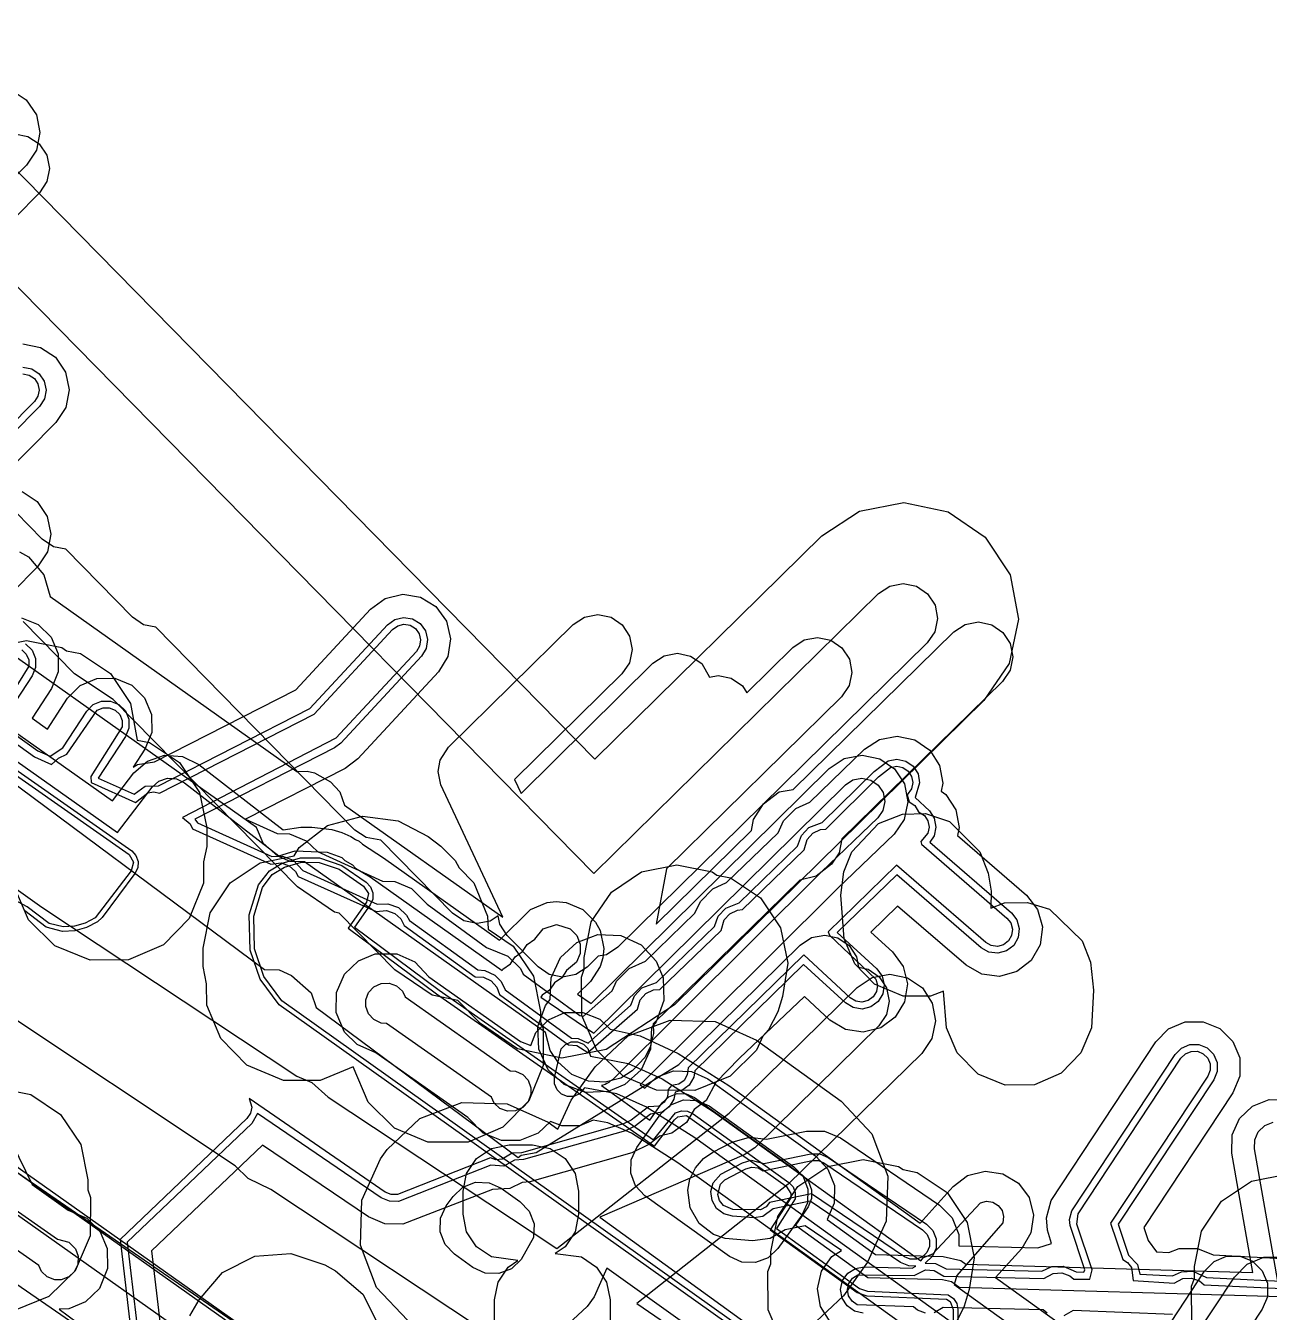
# Model space of a CAD drawing. Header units: metres. Extents: x -2677 to -840, y 169 to 1487.
# Drawn here: x -1999.6 to -1945.7, y 435.4 to 491.1 of the extents above; entities that cross this region are included whole.
import ezdxf

# ---------------------------------------------------------------- set-up
doc = ezdxf.new("R2010")
doc.units = ezdxf.units.M
doc.layers.add('AI_GREENING_EXCLUSIONS', color=1, linetype='Continuous')

msp = doc.modelspace()

# ---------------------------------------------------------------- linework, layer by layer
at = {"layer": 'AI_GREENING_EXCLUSIONS'}
for points in [[(-2011.73, 491.751), (-1974.978, 454.369), (-1962.655, 466.485), (-1962.165, 466.806), (-1961.59, 466.916), (-1961.017, 466.797), (-1960.534, 466.467), (-1960.213, 465.978), (-1960.103, 465.403), (-1960.222, 464.83), (-1960.552, 464.346), (-1973.944, 451.178), (-1974.434, 450.857), (-1974.792, 450.789), (-1975.274, 450.316), (-1975.763, 449.995), (-1976.338, 449.886), (-1976.911, 450.005), (-1977.395, 450.334), (-1978.732, 451.693), (-1979.053, 452.183), (-1979.12, 452.539), (-1979.462, 452.315), (-1980.037, 452.206), (-1980.61, 452.325), (-1981.094, 452.654), (-1984.2, 455.814), (-1984.834, 455.921), (-1985.318, 456.25), (-1993.942, 465.022), (-1994.47, 465.133), (-1994.954, 465.462), (-1997.834, 468.398), (-1998.373, 468.511), (-1998.857, 468.84), (-2001.681, 471.715)], [(-2006.781, 491.714), (-1974.936, 459.319), (-1965.109, 468.981), (-1963.477, 470.051), (-1961.561, 470.416), (-1959.651, 470.019), (-1958.038, 468.921), (-1956.968, 467.29), (-1956.603, 465.373), (-1957, 463.463), (-1958.098, 461.85), (-1971.491, 448.683), (-1974.451, 446.75), (-1976.368, 446.386), (-1978.278, 446.782), (-1979.891, 447.88), (-1980.866, 448.872), (-1981.976, 449.103), (-1983.589, 450.201), (-1986.006, 452.659), (-1986.2, 452.699), (-1987.813, 453.797), (-1995.78, 461.899), (-1997.452, 463.011), (-1999.673, 465.275)], [(-2000.194, 488.273), (-1999.544, 487.843), (-1999.107, 487.196), (-1998.951, 486.432), (-1999.1, 485.666), (-1999.53, 485.015), (-2005.111, 479.38)], [(-2000.045, 486.374), (-1999.471, 486.262), (-1998.983, 485.939), (-1998.655, 485.454), (-1998.538, 484.881), (-1998.65, 484.306), (-1998.973, 483.818), (-2003.193, 479.557)], [(-1999.697, 477.285), (-1998.93, 477.136), (-1998.28, 476.706), (-1997.843, 476.059), (-1997.687, 475.295), (-1997.836, 474.529), (-1998.266, 473.878), (-2004.195, 467.892)], [(-1999.69, 475.985), (-1999.422, 475.933), (-1999.194, 475.782), (-1999.042, 475.556), (-1998.987, 475.288), (-1999.039, 475.02), (-1999.19, 474.792), (-2005.119, 468.807)], [(-1999.692, 476.285), (-1999.309, 476.211), (-1998.983, 475.996), (-1998.765, 475.672), (-1998.687, 475.29), (-1998.761, 474.907), (-1998.977, 474.581), (-2004.905, 468.596)], [(-1999.722, 470.894), (-1999.071, 470.463), (-1998.634, 469.817), (-1998.479, 469.052), (-1998.627, 468.286), (-1999.058, 467.635), (-2004.486, 462.155)], [(-2039.921, 469.971), (-1987.935, 433.181)], [(-2040.028, 469.802), (-1988.05, 433.018)], [(-2015.413, 469.429), (-1995.098, 455.186), (-1994.905, 454.858), (-1994.999, 454.489), (-1996.567, 452.455), (-1996.997, 452.222), (-1997.463, 452.09), (-1997.947, 452.062), (-1998.556, 452.212), (-1999.509, 452.934), (-2000.227, 453.324)], [(-2015.297, 469.592), (-1994.977, 455.345), (-1994.796, 455.142), (-1994.707, 454.886), (-1994.722, 454.615), (-1994.839, 454.37), (-1996.255, 452.471), (-1996.467, 452.282), (-1996.938, 452.031), (-1997.446, 451.891), (-1997.974, 451.864), (-1998.677, 452.052), (-1999.612, 452.762)], [(-2012.062, 468.999), (-1995.807, 457.519), (-1994.886, 458.723), (-1994.297, 459.236), (-1993.557, 459.484), (-1992.778, 459.43), (-1992.079, 459.081), (-1988.432, 456.255), (-1987.66, 456.382), (-1987.188, 456.377), (-1986.321, 456.278), (-1985.884, 456.145), (-1985.493, 455.974), (-1985.289, 455.841), (-1985.13, 455.769), (-1984.99, 455.645), (-1984.084, 455.051), (-1984.084, 455.051), (-1984.084, 455.051), (-1984.084, 455.051), (-1979.066, 451.483), (-1977.722, 452.814), (-1977, 453.116), (-1976.606, 453.158), (-1976.177, 453.116), (-1975.455, 452.814), (-1974.902, 452.265), (-1974.708, 451.907), (-1974.549, 451.13), (-1974.588, 450.723), (-1974.702, 450.344), (-1975.131, 449.693), (-1975.684, 449.146), (-1975.099, 448.746), (-1964.793, 458.918), (-1964.141, 459.346), (-1963.374, 459.493), (-1962.61, 459.335), (-1961.964, 458.897), (-1961.536, 458.245), (-1961.389, 457.478), (-1961.547, 456.714), (-1961.985, 456.068), (-1964.433, 453.726), (-1972.973, 445.226), (-1972.773, 445.083), (-1972.264, 445.56), (-1971.533, 445.835), (-1970.753, 445.809), (-1970.043, 445.486), (-1965.374, 442.137), (-1964.848, 441.579), (-1964.571, 440.866), (-1964.582, 440.1), (-1964.881, 439.395), (-1962.788, 437.884), (-1959.856, 437.798), (-1959.096, 437.623), (-1958.879, 437.469), (-1946.46, 437.103), (-1947.373, 442.276), (-1947.357, 443.056), (-1947.043, 443.77), (-1946.479, 444.31), (-1945.752, 444.593), (-1944.972, 444.576)], [(-2012.639, 468.182), (-1995.594, 456.146), (-1994.095, 458.112), (-1993.801, 458.368), (-1993.43, 458.492), (-1993.041, 458.465), (-1992.691, 458.291), (-1988.61, 455.128), (-1987.902, 455.357), (-1986.518, 455.297), (-1985.891, 455.057), (-1985.756, 454.939), (-1985.425, 454.752), (-1985.298, 454.597), (-1984.657, 454.232), (-1984.657, 454.232), (-1984.657, 454.232), (-1984.657, 454.232), (-1978.955, 450.177), (-1978.917, 450.235), (-1978.592, 450.462), (-1978.39, 450.768), (-1978.065, 450.996), (-1977.864, 451.302), (-1977.539, 451.529), (-1977.176, 451.976), (-1976.6, 452.158), (-1976.002, 451.976), (-1975.723, 451.693), (-1975.569, 451.317), (-1975.572, 450.905), (-1975.731, 450.531), (-1976.162, 450.177), (-1976.37, 449.861), (-1976.689, 449.643), (-1976.897, 449.328), (-1977.216, 449.109), (-1977.274, 449.022), (-1974.984, 447.455), (-1964.091, 458.205), (-1963.765, 458.42), (-1963.382, 458.493), (-1962.999, 458.414), (-1962.677, 458.195), (-1962.462, 457.869), (-1962.389, 457.486), (-1962.468, 457.103), (-1962.687, 456.781), (-1965.135, 454.437), (-1974.165, 445.452), (-1974.253, 445.395), (-1974.329, 445.322), (-1974.415, 445.288), (-1974.491, 445.238), (-1974.595, 445.218), (-1974.653, 445.195), (-1972.555, 443.7), (-1972.021, 444.444), (-1971.736, 444.711), (-1971.371, 444.848), (-1970.981, 444.835), (-1970.626, 444.674), (-1965.957, 441.324), (-1965.694, 441.046), (-1965.555, 440.689), (-1965.561, 440.306), (-1965.71, 439.953), (-1966.251, 439.151), (-1963.125, 436.894), (-1959.886, 436.798), (-1959.505, 436.711), (-1959.188, 436.485), (-1959.183, 436.477), (-1945.261, 436.067), (-1946.389, 442.45), (-1946.38, 442.84), (-1946.223, 443.197), (-1945.941, 443.467), (-1945.578, 443.608)], [(-1999.836, 468.287), (-1999.452, 468.066), (-1998.779, 467.287), (-1998.505, 466.354), (-1987.828, 458.789), (-1987.391, 458.803), (-1987.071, 458.725), (-1986.384, 458.331), (-1985.981, 457.906), (-1985.773, 457.333), (-1978.925, 452.481), (-1981.609, 458.207), (-1981.718, 458.782), (-1981.629, 459.279), (-1981.27, 459.839), (-1975.873, 465.145), (-1975.383, 465.466), (-1974.809, 465.575), (-1974.235, 465.456), (-1973.752, 465.127), (-1973.431, 464.638), (-1973.321, 464.063), (-1973.44, 463.49), (-1973.77, 463.006), (-1978.409, 458.444), (-1978.123, 457.833), (-1972.431, 463.469), (-1971.942, 463.79), (-1971.367, 463.899), (-1970.794, 463.78), (-1970.31, 463.451), (-1969.971, 462.865), (-1969.606, 462.935), (-1969.033, 462.815), (-1968.549, 462.486), (-1968.357, 462.194), (-1966.362, 464.155), (-1965.873, 464.476), (-1965.298, 464.585), (-1964.725, 464.466), (-1964.241, 464.137), (-1963.92, 463.647), (-1963.811, 463.072), (-1963.93, 462.499), (-1964.259, 462.015), (-1971.836, 454.566), (-1972.289, 452.18), (-1968.153, 456.237), (-1968.076, 456.708), (-1967.644, 457.382), (-1966.957, 457.897), (-1966.356, 458.001), (-1959.4, 464.825), (-1958.91, 465.145), (-1958.335, 465.254), (-1957.762, 465.135), (-1957.278, 464.805), (-1956.958, 464.315), (-1956.849, 463.74), (-1956.969, 463.167), (-1957.299, 462.684), (-1964.248, 455.865), (-1964.362, 455.259), (-1964.691, 454.775), (-1965.354, 454.249), (-1966.069, 454.079), (-1972.407, 447.861), (-1972.4, 447.45), (-1972.537, 446.871), (-1972.755, 446.429), (-1973.319, 445.828), (-1973.817, 445.521), (-1974.497, 445.345), (-1975.213, 445.381), (-1975.939, 445.667), (-1976.546, 446.22), (-1976.87, 446.708), (-1977.07, 447.49), (-1987.5, 454.88), (-1988.117, 454.883), (-1988.651, 455.122), (-1989.287, 455.681), (-1989.581, 456.354), (-2000.166, 463.854)], [(-1999.747, 465.433), (-1999.023, 465.139), (-1998.468, 464.592), (-1998.164, 463.873), (-1998.158, 463.093), (-1998.451, 462.369), (-1999.293, 461.09), (-1998.629, 460.617), (-1997.753, 461.951), (-1997.205, 462.506), (-1996.486, 462.81), (-1995.706, 462.816), (-1994.983, 462.523), (-1994.427, 461.975), (-1994.123, 461.256), (-1994.117, 460.476), (-1994.41, 459.753), (-1994.925, 458.97), (-1994.734, 459.086), (-1993.991, 459.201), (-1987.884, 462.315), (-1984.643, 465.813), (-1984.012, 466.271), (-1983.253, 466.452), (-1982.482, 466.329), (-1981.817, 465.921), (-1981.359, 465.289), (-1981.178, 464.53), (-1981.301, 463.759), (-1981.709, 463.094), (-1985.192, 459.336), (-1985.75, 458.913), (-1990.051, 456.72), (-1988.685, 456.104), (-1988.157, 456.084), (-1987.434, 455.782), (-1986.944, 455.318), (-1984.123, 454.044), (-1983.594, 454.024), (-1982.872, 453.722), (-1982.196, 453.043), (-1979.633, 451.175), (-1978.701, 450.8), (-1978.161, 450.26), (-1978.037, 450.012), (-1975.588, 448.228), (-1975.429, 448.197), (-1974.194, 449.292), (-1973.996, 449.717), (-1973.456, 450.257), (-1972.752, 450.572), (-1970.606, 452.649), (-1970.369, 453.166), (-1969.829, 453.706), (-1969.237, 453.974), (-1967.009, 456.131), (-1966.772, 456.647), (-1966.232, 457.187), (-1965.64, 457.455), (-1963.271, 459.749), (-1962.615, 460.172), (-1961.847, 460.312), (-1961.084, 460.147), (-1960.442, 459.703), (-1960.02, 459.047), (-1959.88, 458.28), (-1959.955, 457.93), (-1959.741, 457.783), (-1959.316, 457.128), (-1959.175, 456.36), (-1959.249, 456.016), (-1956.256, 453.428), (-1955.777, 452.812), (-1955.57, 452.059), (-1955.667, 451.285), (-1956.052, 450.607), (-1956.668, 450.127), (-1957.42, 449.92), (-1958.195, 450.017), (-1958.873, 450.402), (-1961.832, 452.962), (-1962.991, 451.836), (-1962.058, 450.98), (-1961.596, 450.35), (-1961.411, 449.592), (-1961.53, 448.821), (-1961.935, 448.154), (-1962.564, 447.693), (-1963.322, 447.507), (-1964.094, 447.626), (-1964.761, 448.031), (-1965.865, 449.044), (-1968.677, 446.381), (-1969.696, 445.321), (-1970.113, 444.546), (-1970.638, 444.158), (-1970.973, 443.598), (-1971.6, 443.134), (-1972.134, 443), (-1972.576, 442.664), (-1973.343, 442.281), (-1977.757, 441.033), (-1978.086, 441.007), (-1978.62, 440.747), (-1979.371, 440.702), (-1983.241, 439.203), (-1984.022, 439.209), (-1984.74, 439.513), (-1989.316, 442.62), (-1994.12, 438.039), (-1993.314, 431.19)], [(-2000.533, 460.744), (-1999.037, 459.68), (-1998.508, 459.441), (-1997.967, 459.805), (-1996.917, 461.401), (-1996.643, 461.679), (-1996.284, 461.831), (-1995.894, 461.834), (-1995.532, 461.687), (-1995.254, 461.413), (-1995.102, 461.054), (-1995.099, 460.664), (-1995.246, 460.302), (-1996.43, 458.502), (-1994.879, 457.803), (-1994.392, 458.147), (-1993.827, 458.163), (-1987.272, 461.505), (-1983.91, 465.133), (-1983.594, 465.362), (-1983.215, 465.453), (-1982.829, 465.391), (-1982.497, 465.187), (-1982.268, 464.871), (-1982.177, 464.492), (-1982.239, 464.106), (-1982.443, 463.774), (-1985.925, 460.015), (-1986.205, 459.804), (-1992.243, 456.725), (-1992.132, 456.559), (-1988.917, 455.109), (-1988.452, 455.123), (-1987.994, 454.953), (-1987.569, 454.499), (-1984.354, 453.05), (-1983.89, 453.064), (-1983.431, 452.893), (-1983.082, 452.569), (-1982.962, 452.333), (-1979.995, 450.195), (-1979.701, 450.176), (-1979.26, 449.971), (-1978.99, 449.701), (-1978.818, 449.34), (-1975.949, 447.248), (-1975.655, 447.228), (-1975.232, 447.035), (-1973.38, 448.676), (-1973.221, 449.079), (-1972.897, 449.428), (-1972.275, 449.652), (-1969.764, 452.071), (-1969.594, 452.527), (-1969.27, 452.877), (-1968.698, 453.101), (-1966.167, 455.552), (-1965.997, 456.009), (-1965.673, 456.358), (-1965.101, 456.583), (-1962.848, 458.79), (-1962.247, 459.242), (-1961.863, 459.312), (-1961.482, 459.23), (-1961.161, 459.008), (-1960.95, 458.68), (-1960.88, 458.296), (-1961.073, 457.652), (-1960.458, 457.086), (-1960.246, 456.758), (-1960.175, 456.374), (-1960.257, 455.993), (-1960.441, 455.725), (-1956.91, 452.671), (-1956.671, 452.363), (-1956.567, 451.987), (-1956.616, 451.6), (-1956.808, 451.261), (-1957.116, 451.021), (-1957.493, 450.918), (-1957.88, 450.966), (-1958.219, 451.159), (-1961.871, 454.318), (-1964.448, 451.815), (-1962.733, 450.243), (-1962.503, 449.928), (-1962.41, 449.549), (-1962.469, 449.163), (-1962.672, 448.83), (-1962.987, 448.599), (-1963.366, 448.506), (-1963.751, 448.566), (-1964.085, 448.768), (-1965.903, 450.435), (-1970.613, 445.825), (-1970.653, 445.553), (-1970.854, 445.218), (-1971.167, 444.986), (-1971.468, 444.911), (-1971.513, 444.605), (-1971.714, 444.27), (-1972.027, 444.038), (-1972.523, 443.961), (-1973.182, 443.459), (-1973.615, 443.243), (-1978.029, 441.995), (-1978.418, 441.964), (-1978.874, 441.714), (-1979.438, 441.751), (-1983.429, 440.185), (-1983.819, 440.188), (-1984.179, 440.34), (-1989.537, 443.979), (-1989.785, 443.554), (-1995.171, 438.418), (-1994.269, 430.75)], [(-2000.903, 460.64), (-1999.188, 459.419), (-1998.446, 459.084), (-1998.153, 459.366), (-1997.782, 459.539), (-1996.475, 461.431), (-1996.223, 461.537), (-1995.95, 461.539), (-1995.697, 461.437), (-1995.502, 461.245), (-1995.396, 460.993), (-1995.394, 460.72), (-1996.747, 458.566), (-1996.739, 458.313), (-1994.822, 457.448), (-1994.289, 457.865), (-1994.019, 457.907), (-1993.782, 457.849), (-1987.088, 461.262), (-1983.69, 464.929), (-1983.469, 465.09), (-1983.203, 465.153), (-1982.933, 465.11), (-1982.701, 464.967), (-1982.54, 464.746), (-1982.477, 464.48), (-1982.52, 464.211), (-1982.663, 463.978), (-1986.145, 460.219), (-1992.781, 456.788), (-1992.455, 456.521), (-1992.345, 456.306), (-1988.96, 454.779), (-1988.511, 454.829), (-1988.161, 454.704), (-1987.893, 454.461), (-1987.783, 454.247), (-1984.398, 452.719), (-1983.949, 452.77), (-1983.599, 452.644), (-1983.33, 452.402), (-1983.19, 452.114), (-1980.124, 449.901), (-1979.76, 449.882), (-1979.428, 449.722), (-1979.185, 449.454), (-1979.065, 449.13), (-1976.078, 446.954), (-1975.714, 446.934), (-1975.237, 446.63), (-1973.097, 448.5), (-1972.972, 448.911), (-1972.729, 449.179), (-1972.397, 449.339), (-1972.129, 449.358), (-1969.47, 451.91), (-1969.345, 452.36), (-1969.102, 452.628), (-1968.77, 452.787), (-1968.543, 452.807), (-1965.874, 455.391), (-1965.748, 455.841), (-1965.505, 456.11), (-1965.173, 456.269), (-1964.947, 456.289), (-1962.66, 458.556), (-1962.137, 458.963), (-1961.868, 459.012), (-1961.601, 458.954), (-1961.377, 458.799), (-1961.229, 458.569), (-1961.18, 458.301), (-1961.237, 458.034), (-1961.423, 457.779), (-1961.331, 457.465), (-1961.091, 457.307), (-1960.936, 457.04), (-1960.673, 456.877), (-1960.524, 456.647), (-1960.475, 456.379), (-1960.532, 456.112), (-1960.828, 455.75), (-1960.794, 455.634), (-1957.107, 452.444), (-1956.939, 452.229), (-1956.867, 451.966), (-1956.9, 451.694), (-1957.035, 451.457), (-1957.251, 451.289), (-1957.514, 451.217), (-1957.785, 451.251), (-1958.023, 451.386), (-1961.88, 454.728), (-1964.843, 451.849), (-1964.776, 451.708), (-1962.775, 449.801), (-1962.71, 449.536), (-1962.751, 449.266), (-1962.893, 449.032), (-1963.113, 448.871), (-1963.379, 448.806), (-1963.649, 448.848), (-1963.882, 448.989), (-1965.886, 450.856), (-1970.904, 445.96), (-1970.936, 445.654), (-1971.076, 445.42), (-1971.296, 445.257), (-1971.614, 445.199), (-1971.769, 445.029), (-1971.796, 444.706), (-1971.936, 444.472), (-1972.156, 444.309), (-1972.61, 444.271), (-1973.363, 443.698), (-1973.697, 443.532), (-1978.111, 442.284), (-1978.51, 442.271), (-1978.95, 442.004), (-1979.222, 441.988), (-1979.453, 442.068), (-1983.485, 440.48), (-1983.758, 440.482), (-1984.01, 440.588), (-1989.892, 444.641), (-1989.776, 444.261), (-1989.835, 443.995), (-1989.992, 443.771), (-1995.487, 438.531), (-1994.555, 430.614)], [(-2000.847, 464.189), (-1999.536, 464.45), (-1998.005, 464.146), (-1997.806, 464.012), (-1997.203, 463.893), (-1995.906, 463.025), (-1995.038, 461.728), (-1994.745, 460.143), (-1994.206, 460.036), (-1992.909, 459.168), (-1992.041, 457.871), (-1991.737, 456.34), (-1991.737, 455.534), (-1991.868, 454.875), (-1991.868, 453.95), (-1992.488, 452.428), (-1993.611, 451.284), (-1995.12, 450.637), (-1996.781, 450.621), (-1998.303, 451.241), (-1999.447, 452.364), (-2000.094, 453.873)], [(-1999.573, 464.304), (-1999.295, 464.03), (-1999.143, 463.671), (-1999.14, 463.28), (-1999.287, 462.919), (-2000.49, 461.088)], [(-1999.738, 464.053), (-1999.543, 463.862), (-1999.437, 463.61), (-1999.435, 463.337), (-2000.788, 461.183)], [(-2002.01, 459.709), (-1989.231, 450.217), (-1988.596, 450.207), (-1988.067, 449.957), (-1987.214, 449.204), (-1987.003, 448.566), (-1978.26, 442.086), (-1978.132, 442.178), (-1977.478, 442.301), (-1971.309, 446.107), (-1966.052, 451.275), (-1965.563, 451.597), (-1964.988, 451.706), (-1964.415, 451.587), (-1963.931, 451.258), (-1963.61, 450.768), (-1963.525, 450.321), (-1963.113, 450.235), (-1962.629, 449.906), (-1962.308, 449.417), (-1962.198, 448.842), (-1962.317, 448.269), (-1962.647, 447.785), (-1968.019, 442.503), (-1968.477, 442.195), (-1974.723, 439.504), (-1964.829, 432.326)], [(-1989.779, 432.404), (-2023.774, 456.464)], [(-2003.226, 456.013), (-1998.867, 452.91), (-1987.842, 445.603), (-1987.182, 445.332), (-1986.476, 444.697), (-1976.584, 438.141), (-1969.125, 443.999), (-1963.591, 449.441), (-1962.938, 449.869), (-1962.171, 450.014), (-1961.407, 449.856), (-1960.762, 449.417), (-1960.334, 448.764), (-1960.188, 447.998), (-1960.347, 447.234), (-1960.786, 446.588), (-1966.565, 440.924), (-1973.116, 435.768), (-1961.229, 427.621)], [(-1954.481, 424.426), (-1988.6, 448.692), (-1989.421, 449.803), (-1989.858, 451.055), (-1989.891, 452.581), (-1989.495, 453.876), (-1989.012, 454.492), (-1988.47, 454.82), (-1987.68, 455.052), (-1986.859, 455.048), (-1985.894, 454.717), (-1984.835, 453.99), (-1984.643, 453.793), (-1984.542, 453.538), (-1984.547, 453.263), (-1984.658, 453.011), (-1985.332, 452.049), (-1981.675, 449.321), (-1972.402, 442.846), (-1971.445, 444.01), (-1971.193, 444.1), (-1970.925, 444.087), (-1970.682, 443.976), (-1966.543, 441.007), (-1966.359, 440.812), (-1966.262, 440.562), (-1966.266, 440.294), (-1967.073, 439.004), (-1963.486, 436.415), (-1963.13, 436.293), (-1959.641, 436.139), (-1959.421, 435.986), (-1959.274, 435.762), (-1959.223, 435.499), (-1959.223, 434.123)], [(-1954.364, 424.588), (-1988.484, 448.855), (-1989.257, 449.917), (-1989.668, 451.116), (-1989.698, 452.527), (-1989.328, 453.767), (-1988.909, 454.321), (-1988.367, 454.648), (-1987.631, 454.858), (-1986.867, 454.848), (-1986.007, 454.552), (-1984.948, 453.825), (-1984.739, 453.502), (-1984.821, 453.126), (-1985.607, 452.005), (-1981.792, 449.159), (-1972.36, 442.573), (-1971.487, 443.711), (-1971.344, 443.838), (-1970.972, 443.893), (-1966.66, 440.844), (-1966.459, 440.526), (-1966.462, 440.335), (-1967.347, 438.955), (-1963.579, 436.235), (-1963.165, 436.094), (-1959.721, 435.956), (-1959.564, 435.847), (-1959.423, 435.499), (-1959.423, 434.123)], [(-1960.679, 434.189), (-1971.341, 441.85), (-1973.351, 443.133), (-1974.377, 443.588), (-1975.005, 443.704), (-1975.58, 443.456), (-1976.36, 443.446), (-1976.857, 443.644), (-1977.39, 443.13), (-1978.185, 442.813), (-1978.977, 442.813), (-1979.772, 443.13), (-1980.432, 443.818), (-1984.412, 446.618), (-1985.23, 446.968), (-1985.77, 447.508), (-1986.127, 448.363), (-1986.112, 449.228), (-1985.77, 450.009), (-1985.17, 450.59), (-1984.448, 450.892), (-1983.51, 450.892), (-1982.728, 450.55), (-1982.128, 449.902), (-1978.148, 447.102), (-1977.714, 446.928), (-1977.493, 447.484), (-1976.949, 448.043), (-1976.232, 448.352), (-1975.452, 448.363), (-1974.727, 448.074), (-1974.278, 447.637), (-1972.971, 447.34), (-1971.326, 446.586), (-1969.143, 445.192), (-1960.862, 439.246), (-1959.431, 440.831), (-1958.805, 441.297), (-1958.048, 441.488), (-1957.276, 441.375), (-1956.606, 440.975), (-1956.14, 440.349), (-1955.949, 439.593), (-1956.062, 438.82), (-1956.462, 438.15), (-1957.593, 436.897), (-1946.46, 428.898)], [(-1978.554, 433.808), (-1988.955, 440.702), (-1989.946, 441.168), (-1990.504, 441.728), (-2001.269, 448.871)], [(-1983.051, 435.044), (-1984.388, 436.464), (-1985.08, 438.288), (-1985.021, 440.238), (-1984.221, 442.018), (-1984.221, 442.018), (-1983.926, 442.432), (-1982.51, 443.766), (-1980.687, 444.46), (-1978.737, 444.404), (-1976.957, 443.605), (-1976.533, 443.304), (-1975.964, 444.558), (-1974.925, 446.007), (-1973.501, 447.34), (-1971.674, 448.027), (-1969.724, 447.962), (-1967.947, 447.156), (-1964.281, 444.526), (-1962.949, 443.101), (-1962.262, 441.275), (-1962.327, 439.326), (-1963.133, 437.549), (-1964.172, 436.1), (-1965.596, 434.767)], [(-1964.747, 434.97), (-1965.165, 435.629), (-1965.299, 436.397), (-1965.129, 437.159), (-1964.68, 437.797), (-1964.259, 438.065), (-1965.83, 439.132), (-1966.695, 438.953), (-1967.347, 438.579), (-1968.121, 438.479), (-1969.294, 438.573), (-1969.806, 438.746), (-1970.424, 439.222), (-1970.813, 439.899), (-1970.913, 440.673), (-1970.821, 441.15), (-1970.588, 441.637), (-1970.232, 442.044), (-1969.83, 442.317), (-1968.999, 442.743), (-1968.249, 442.957), (-1967.502, 442.871), (-1965.781, 443.225), (-1965, 443.22), (-1964.306, 442.931), (-1960.022, 440.023), (-1959.474, 439.467), (-1959.181, 438.744), (-1959.185, 438.253), (-1955.767, 438.173), (-1955.174, 438.361), (-1955.351, 438.937), (-1955.387, 439.472), (-1955.183, 440.225), (-1950.657, 447.093), (-1950.108, 447.647), (-1949.388, 447.949), (-1948.608, 447.953), (-1947.886, 447.657), (-1947.331, 447.108), (-1947.029, 446.388), (-1947.026, 445.608), (-1947.321, 444.886), (-1951.184, 439.047), (-1950.996, 438.488), (-1950.635, 438.005), (-1950.09, 437.976), (-1949.649, 438.139), (-1948.857, 438.139), (-1948.174, 437.874), (-1944.913, 437.704)], [(-1958.731, 434.39), (-1970.611, 442.927), (-1972.734, 444.281), (-1973.99, 444.838), (-1975.384, 445.096), (-1975.6, 444.836), (-1975.851, 444.728), (-1976.124, 444.724), (-1976.377, 444.825), (-1976.573, 445.016), (-1976.681, 445.266), (-1976.685, 445.54), (-1976.402, 446.777), (-1976.212, 446.972), (-1975.961, 447.08), (-1975.688, 447.084), (-1975.434, 446.983), (-1975.238, 446.793), (-1975.129, 446.473), (-1973.498, 446.152), (-1972.025, 445.49), (-1969.81, 444.075), (-1960.824, 437.618), (-1960.713, 437.761), (-1960.31, 437.917), (-1958.247, 440.123), (-1957.982, 440.19), (-1957.712, 440.15), (-1957.477, 440.01), (-1957.314, 439.791), (-1957.247, 439.526), (-1957.287, 439.256), (-1959.272, 436.977), (-1959.38, 436.58), (-1946.373, 427.235)], [(-1963.324, 435.35), (-1963.704, 435.435), (-1964.024, 435.66), (-1964.233, 435.989), (-1964.3, 436.374), (-1964.215, 436.754), (-1963.99, 437.074), (-1963.661, 437.283), (-1963.276, 437.35), (-1961.211, 437.3), (-1961.042, 437.387), (-1961.348, 437.389), (-1961.707, 437.541), (-1965.617, 440.196), (-1967.215, 439.867), (-1967.666, 439.526), (-1968.053, 439.476), (-1968.985, 439.54), (-1969.362, 439.642), (-1969.671, 439.88), (-1969.865, 440.218), (-1969.915, 440.605), (-1969.813, 440.982), (-1969.478, 441.365), (-1968.543, 441.854), (-1968.168, 441.961), (-1967.618, 441.826), (-1965.593, 442.243), (-1965.203, 442.24), (-1964.844, 442.088), (-1960.584, 439.196), (-1960.31, 438.918), (-1960.163, 438.556), (-1960.166, 438.166), (-1960.318, 437.807), (-1960.643, 437.514), (-1960.195, 437.494), (-1959.728, 437.264), (-1955.59, 437.167), (-1955.165, 437.361), (-1954.672, 437.381), (-1954.108, 437.131), (-1953.776, 437.125), (-1953.736, 437.223), (-1954.371, 439.136), (-1954.389, 439.404), (-1954.287, 439.78), (-1949.823, 446.541), (-1949.548, 446.818), (-1949.189, 446.969), (-1948.798, 446.971), (-1948.437, 446.823), (-1948.16, 446.549), (-1948.009, 446.189), (-1948.007, 445.799), (-1948.155, 445.437), (-1952.288, 439.191), (-1951.841, 437.861), (-1951.448, 437.454), (-1951.349, 437.041), (-1949.943, 436.965), (-1949.548, 437.139), (-1949.055, 437.159), (-1948.468, 436.885), (-1944.352, 436.686)], [(-1960.628, 435.347), (-1960.979, 435.473), (-1961.151, 435.62), (-1963.583, 435.71), (-1963.807, 435.867), (-1963.953, 436.097), (-1964, 436.367), (-1963.94, 436.633), (-1963.783, 436.857), (-1963.553, 437.003), (-1961.121, 436.978), (-1960.628, 437.22), (-1960.254, 437.2), (-1959.828, 436.947), (-1955.501, 436.845), (-1955.106, 437.067), (-1954.731, 437.087), (-1954.381, 436.962), (-1954.208, 436.815), (-1953.51, 436.819), (-1953.419, 437.222), (-1954.077, 439.196), (-1954.018, 439.647), (-1949.573, 446.376), (-1949.381, 446.57), (-1949.129, 446.675), (-1948.856, 446.676), (-1948.603, 446.573), (-1948.409, 446.381), (-1948.303, 446.129), (-1948.302, 445.856), (-1948.405, 445.603), (-1952.619, 439.235), (-1952.092, 437.668), (-1951.882, 437.543), (-1951.718, 437.325), (-1951.635, 436.756), (-1949.865, 436.642), (-1949.489, 436.845), (-1949.115, 436.865), (-1948.765, 436.739), (-1948.572, 436.573), (-1944.265, 436.364)], [(-2000.154, 442.683), (-1999.295, 440.907), (-1997.736, 439.81), (-1996.921, 439.461), (-1996.341, 438.861), (-1996.039, 438.139), (-1996.024, 437.274), (-1996.381, 436.419), (-1996.981, 435.839), (-1997.703, 435.537), (-1998.114, 435.522), (-1997.348, 434.939)], [(-1979.28, 434.93), (-1979.28, 435.93), (-1979.128, 436.695), (-1978.694, 437.344), (-1978.266, 437.63), (-1979.405, 437.782), (-1980.054, 438.216), (-1980.488, 438.865), (-1980.64, 439.63), (-1980.64, 440.63), (-1980.488, 441.395), (-1980.054, 442.044), (-1979.405, 442.478), (-1978.64, 442.63), (-1978.64, 442.63), (-1977.64, 442.63), (-1976.875, 442.478), (-1976.226, 442.044), (-1975.792, 441.395), (-1975.64, 440.63), (-1975.64, 439.63), (-1975.792, 438.865), (-1976.226, 438.216), (-1976.654, 437.93), (-1975.514, 437.778), (-1974.866, 437.344), (-1974.432, 436.695), (-1974.28, 435.93), (-1974.28, 434.93)], [(-2000.814, 442.037), (-1980.006, 427.704)], [(-2000.814, 442.037), (-1980.006, 427.704)], [(-1966.787, 433.976), (-1967.434, 435.485), (-1967.45, 437.146), (-1967.326, 437.482), (-1967.326, 437.995), (-1967.022, 439.526), (-1966.154, 440.823), (-1964.857, 441.691), (-1963.326, 441.995), (-1961.795, 441.691), (-1961.596, 441.557), (-1961.596, 441.557), (-1960.993, 441.438), (-1959.696, 440.57), (-1958.828, 439.273), (-1958.524, 437.742), (-1958.731, 436.371), (-1958.957, 435.646), (-1959.35, 434.856)], [(-1949.097, 434.854), (-1949.113, 436.515), (-1948.989, 436.851), (-1948.989, 437.364), (-1948.685, 438.895), (-1947.817, 440.192), (-1946.52, 441.06), (-1944.989, 441.364), (-1943.458, 441.06), (-1943.259, 440.926), (-1942.656, 440.807), (-1941.359, 439.939), (-1940.491, 438.642), (-1940.187, 437.111), (-1940.408, 435.67), (-1940.62, 435.015)], [(-2000.319, 440.038), (-1998.196, 438.544), (-1997.708, 438.423), (-1997.419, 438.134), (-1997.298, 437.808), (-1997.313, 437.458), (-1997.459, 437.146), (-1997.708, 436.917), (-1998.033, 436.796), (-1998.31, 436.796), (-1998.636, 436.917), (-1998.885, 437.146), (-1999.008, 437.403), (-2001.332, 439.038)], [(-1982.309, 424.427), (-2001.679, 437.776)], [(-1982.309, 424.427), (-2001.679, 437.776)], [(-1992.461, 435.228), (-1992.067, 435.927), (-1991.049, 437.11), (-1989.656, 437.814), (-1988.1, 437.931), (-1986.617, 437.444), (-1986.165, 437.183), (-1984.982, 436.166), (-1984.278, 434.773)], [(-1952.833, 430.636), (-1948.552, 437.171), (-1948.14, 437.587), (-1947.601, 437.814), (-1947.015, 437.816), (-1946.474, 437.595), (-1946.058, 437.183), (-1945.832, 436.643), (-1945.829, 436.058), (-1946.05, 435.516), (-1949.918, 429.671)], [(-1951.647, 430.272), (-1947.255, 436.911), (-1946.705, 437.466), (-1945.986, 437.767), (-1945.205, 437.771), (-1944.483, 437.476), (-1943.929, 436.926), (-1943.833, 436.698), (-1943.219, 436.446), (-1942.664, 435.897), (-1942.363, 435.178)], [(-1971.15, 434.951), (-1974.418, 437.296), (-1974.973, 436.06), (-1975.271, 435.641), (-1976.691, 434.304)], [(-1955.358, 435.34), (-1955.531, 435.487), (-1959.859, 435.589), (-1960.254, 435.367)], [(-1949.934, 435.284), (-1954.239, 435.456), (-1954.634, 435.234)]]:
    msp.add_lwpolyline(points, dxfattribs=at)
for points in [[(-1991.89, 451.143), (-1991.586, 452.674), (-1990.718, 453.971), (-1989.421, 454.839), (-1987.954, 455.13), (-1987.74, 455.5), (-1986.501, 456.449), (-1984.993, 456.851), (-1983.446, 456.646), (-1982.153, 455.972), (-1981.602, 455.56), (-1980.981, 454.934), (-1980.807, 454.612), (-1980.18, 453.964), (-1979.576, 452.519), (-1979.56, 451.958), (-1978.467, 451.227), (-1977.599, 449.93), (-1977.295, 448.399), (-1977.295, 447.973), (-1977.174, 447.644), (-1977.174, 446.06), (-1977.794, 444.538), (-1978.917, 443.394), (-1980.426, 442.747), (-1982.164, 442.747), (-1983.609, 443.351), (-1984.753, 444.474), (-1985.403, 445.998), (-1986.828, 445.419), (-1988.412, 445.419), (-1989.998, 446.082), (-1991.121, 447.226), (-1991.725, 448.671), (-1991.741, 449.591), (-1991.89, 450.341), (-1991.89, 451.143)], [(-1957.911, 454.382), (-1957.79, 453.612), (-1957.794, 452.872), (-1957.202, 453.094), (-1956.208, 453.121), (-1955.259, 452.821), (-1953.848, 451.464), (-1953.487, 450.535), (-1953.354, 449.318), (-1953.448, 447.692), (-1953.901, 446.608), (-1954.756, 445.731), (-1955.907, 445.233), (-1957.176, 445.216), (-1958.341, 445.686), (-1959.263, 446.608), (-1959.716, 447.692), (-1959.853, 449.28), (-1960.412, 449.063), (-1961.6, 449.063), (-1962.832, 449.578), (-1963.687, 450.455), (-1964.14, 451.539), (-1964.285, 453.439), (-1964.155, 454.437), (-1963.816, 455.312), (-1962.656, 456.534), (-1961.626, 456.941), (-1960.632, 456.968), (-1959.582, 456.616), (-1958.272, 455.311), (-1957.911, 454.382)], [(-1969.061, 454.184), (-1967.764, 453.316), (-1966.896, 452.019), (-1966.592, 450.488), (-1966.813, 449.047), (-1967.025, 448.392), (-1967.418, 447.602), (-1967.667, 447.335), (-1967.939, 446.722), (-1969.083, 445.599), (-1970.605, 444.979), (-1972.266, 444.995), (-1973.711, 445.599), (-1974.855, 446.722), (-1975.502, 448.231), (-1975.518, 449.892), (-1975.394, 450.228), (-1975.394, 450.741), (-1975.09, 452.272), (-1974.222, 453.569), (-1972.925, 454.437), (-1971.394, 454.741), (-1969.863, 454.437), (-1969.664, 454.303), (-1969.061, 454.184)], [(-1972.933, 451.28), (-1972.286, 450.581), (-1971.984, 449.858), (-1971.945, 448.872), (-1972.286, 447.955), (-1972.487, 447.703), (-1972.526, 446.763), (-1972.935, 445.881), (-1973.634, 445.234), (-1974.357, 444.932), (-1975.343, 444.893), (-1976.26, 445.234), (-1976.959, 445.881), (-1977.368, 446.763), (-1977.407, 447.749), (-1977.066, 448.666), (-1976.865, 448.918), (-1976.826, 449.858), (-1976.417, 450.74), (-1975.718, 451.387), (-1974.801, 451.728), (-1973.815, 451.689), (-1972.933, 451.28)], [(-1984.19, 449.618), (-1983.84, 449.632), (-1983.515, 449.512), (-1983.266, 449.283), (-1983.144, 449.027), (-1978.606, 445.835), (-1978.37, 445.82), (-1978.057, 445.674), (-1977.828, 445.425), (-1977.707, 445.1), (-1977.707, 444.823), (-1977.828, 444.497), (-1978.057, 444.248), (-1978.37, 444.102), (-1978.72, 444.088), (-1979.045, 444.208), (-1979.294, 444.437), (-1979.416, 444.693), (-1983.954, 447.885), (-1984.19, 447.9), (-1984.503, 448.046), (-1984.732, 448.295), (-1984.853, 448.62), (-1984.853, 448.897), (-1984.732, 449.223), (-1984.503, 449.472), (-1984.19, 449.618)], [(-1999.354, 444.805), (-1998.057, 443.937), (-1997.189, 442.64), (-1996.885, 441.109), (-1996.885, 440.683), (-1996.764, 440.354), (-1996.78, 438.693), (-1997.427, 437.184), (-1998.571, 436.061), (-2000.093, 435.441), (-2001.754, 435.457), (-2003.199, 436.061), (-2004.343, 437.184), (-2004.99, 438.693), (-2005.006, 440.354), (-2004.885, 440.683), (-2004.885, 441.109), (-2004.581, 442.64), (-2003.713, 443.937), (-2002.416, 444.805), (-2000.885, 445.109), (-1999.354, 444.805)], [(-1973.12, 442.518), (-1972.081, 443.967), (-1971.654, 444.367), (-1971.106, 444.573), (-1970.521, 444.554), (-1969.988, 444.312), (-1966.322, 441.682), (-1965.922, 441.254), (-1965.716, 440.707), (-1965.735, 440.122), (-1965.977, 439.589), (-1967.016, 438.14), (-1967.443, 437.74), (-1967.991, 437.534), (-1968.576, 437.553), (-1969.109, 437.795), (-1972.775, 440.425), (-1973.175, 440.853), (-1973.381, 441.4), (-1973.362, 441.985), (-1973.12, 442.518)], [(-1967.872, 441.63), (-1967.658, 441.511), (-1965.537, 441.949), (-1965.264, 441.946), (-1965.02, 441.846), (-1960.752, 438.948), (-1960.561, 438.753), (-1960.458, 438.5), (-1960.46, 438.227), (-1960.566, 437.975), (-1960.761, 437.784), (-1961.014, 437.681), (-1961.287, 437.683), (-1961.539, 437.789), (-1965.554, 440.516), (-1967.376, 440.14), (-1967.525, 439.947), (-1967.762, 439.811), (-1968.965, 439.839), (-1969.37, 440.004), (-1969.54, 440.218), (-1969.615, 440.48), (-1969.502, 440.922), (-1969.31, 441.117), (-1968.406, 441.587), (-1968.143, 441.662), (-1967.872, 441.63)], [(-1981.628, 438.868), (-1981.611, 439.453), (-1981.371, 439.986), (-1981.076, 440.4), (-1980.651, 440.801), (-1980.104, 441.009), (-1979.517, 440.992), (-1978.985, 440.753), (-1978.179, 440.18), (-1977.777, 439.754), (-1977.569, 439.205), (-1977.586, 438.622), (-1978.121, 437.673), (-1978.546, 437.272), (-1979.095, 437.064), (-1979.68, 437.081), (-1980.212, 437.32), (-1981.018, 437.893), (-1981.42, 438.319), (-1981.628, 438.868)]]:
    msp.add_lwpolyline(points, close=True, dxfattribs=at)

doc.saveas('drawing.dxf')
